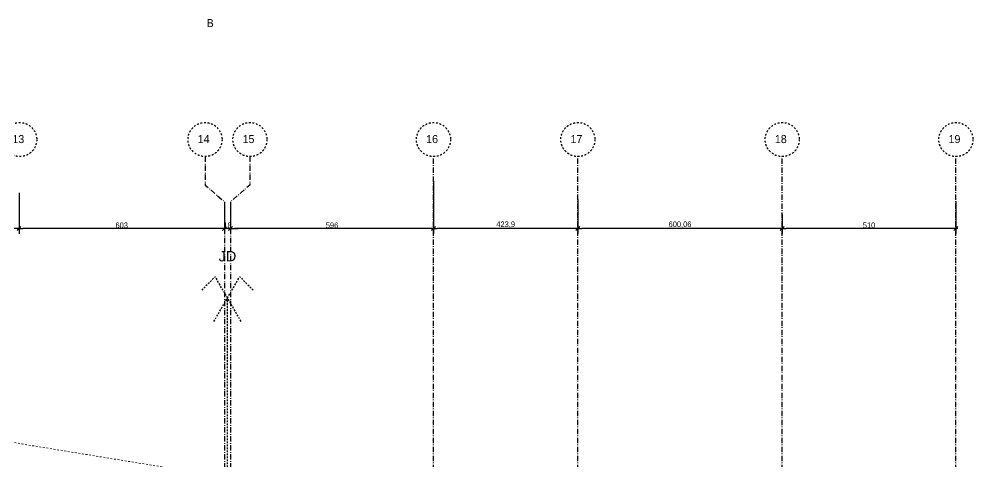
# Model space of a CAD drawing. Header units: centimetres. Extents: x -35664 to 50682, y -23001 to 23705.
# Drawn here: x 9194 to 11995, y -12075 to -10775 of the extents above; entities that cross this region are included whole.
import ezdxf

# ---------------------------------------------------------------- set-up
doc = ezdxf.new("R2010")
doc.units = ezdxf.units.CM
for name, pattern in [('Style de ligne -11', [0.347222, 0.20828, -0.138942]), ('Style de ligne -6', [1.04164, 0.625, -0.20828, 0.06943, -0.13893]), ('VW-01', [0.41656, 0.20828, -0.20828])]:
    doc.linetypes.add(name, pattern=pattern)
doc.layers.get('0').update_dxf_attribs({"color": 252})
for name, color, linetype in [('B Général', 252, 'Continuous'), ('C ANNOTATIONS-cotation', 252, 'Continuous'), ('C ANNOTATIONS-texte', 252, 'Continuous'), ('prlm-Coupe', 252, 'Continuous')]:
    doc.layers.add(name, color=color, linetype=linetype)
doc.styles.add('Arial', font='arial.ttf')
doc.styles.add('Eurostile', font='Eurosti.TTF')
doc.dimstyles.new('Arch', dxfattribs={"dimtxt": 16.471002, "dimasz": 11.224121, "dimexe": 15.875, "dimexo": 7.9375, "dimgap": 0.15875, "dimtad": 1, "dimdec": 1, "dimtxsty": 'Eurostile', "dimblk": 'A 90.VW_SLASH-1', "dimblk1": 'A 90.VW_SLASH-1', "dimblk2": 'A 90.VW_SLASH-1', "dimcen": 0, "dimdle": 7.9375, "dimazin": 0, "dimtfac": 1, "dimtdec": 1, "dimtix": 1, "dimtmove": 0, "dimatfit": 0, "dimldrblk": 'A 90.VW_FILLEDARROW-1', "dimfxl": 1, "dimfrac": 2, "dimtolj": 1, "dimarcsym": 0})

# ---------------------------------------------------------------- blocks, each defined once
blk = doc.blocks.new('B 90.Groupe-519-1')
at = {"layer": 'B Général', "linetype": 'Style de ligne -11', "ltscale": 25.4}
blk.add_line((2145.7, -1173.9), (2145.7, 946.1), dxfattribs=at)
at = {"layer": 'B Général', "linetype": 'Style de ligne -11', "ltscale": 25.4, "flags": 128}
for points in [[(2185.7, 876.8), (2109.7, 1008.4), (2069.7, 968.4)], [(2105.7, 876.8), (2181.7, 1008.4), (2221.7, 968.4)]]:
    blk.add_lwpolyline(points, dxfattribs=at)
at = {"layer": 'B Général', "insert": (2119.8, 1083.6), "char_height": 30.34, "attachment_point": 1, "line_spacing_factor": 0.958078, "style": 'Arial'}
blk.add_mtext('JD', dxfattribs=at)
blk = doc.blocks.new('B 90.VW_SLASH-1')
at = {"linetype": 'ByBlock', "lineweight": -2}
blk.add_line((0.5, 0), (-1, 0), dxfattribs=at)
at = {"linetype": 'Continuous', "lineweight": 20, "flags": 128}
blk.add_lwpolyline([(0.5, 0.5), (-0.5, -0.5)], dxfattribs=at)
blk = doc.blocks.new('*D815')
at = {"layer": 'C ANNOTATIONS-cotation', "linetype": 'Continuous', "lineweight": -2, "transparency": 16777216}
for p, q in [((1385.7, 1263.6), (1385.7, 1134.1)), ((1533.7, 1254.9), (1533.7, 1134.1)), ((1522.4, 1150), (1396.9, 1150))]:
    blk.add_line(p, q, dxfattribs=at)
at = {"layer": 'C ANNOTATIONS-cotation', "lineweight": -2, "transparency": 16777216, "xscale": 11.22412109375, "yscale": 11.22412109375, "zscale": 11.22412109375, "rotation": 180}
blk.add_blockref('B 90.VW_SLASH-1', (1385.7, 1150), dxfattribs=at)
at = {"layer": 'C ANNOTATIONS-cotation', "lineweight": -2, "transparency": 16777216, "xscale": 11.22412109375, "yscale": 11.22412109375, "zscale": 11.22412109375}
blk.add_blockref('B 90.VW_SLASH-1', (1533.7, 1150), dxfattribs=at)
at = {"layer": 'C ANNOTATIONS-cotation', "transparency": 16777216, "insert": (1459.7, 1159.2), "char_height": 16.45, "attachment_point": 5, "style": 'Eurostile'}
blk.add_mtext('\\A1;148', dxfattribs=at)
blk = doc.blocks.new('A 90.VW_FILLEDARROW-1')
at = {"linetype": 'Continuous'}
blk.add_hatch(color=250, dxfattribs=at).paths.add_polyline_path([(-1.41, 0.38), (0, 0), (-1.41, -0.38)])
at = {"linetype": 'Continuous', "flags": 128}
blk.add_lwpolyline([(-1.41, 0.38), (0, 0), (-1.41, -0.38)], close=True, dxfattribs=at)
blk = doc.blocks.new('A 90.VW_SLASH-1')
at = {"linetype": 'ByBlock', "lineweight": -2}
blk.add_line((0.5, 0), (-1, 0), dxfattribs=at)
at = {"linetype": 'Continuous', "lineweight": 20, "flags": 128}
blk.add_lwpolyline([(0.5, 0.5), (-0.5, -0.5)], dxfattribs=at)
blk = doc.blocks.new('*D816')
at = {"layer": 'C ANNOTATIONS-cotation', "linetype": 'Continuous', "lineweight": -2, "transparency": 16777216}
for p, q in [((1533.7, 1254.9), (1533.7, 1134.1)), ((2136.7, 1220.6), (2136.7, 1134.1)), ((2125.4, 1150), (1544.9, 1150))]:
    blk.add_line(p, q, dxfattribs=at)
at = {"layer": 'C ANNOTATIONS-cotation', "lineweight": -2, "transparency": 16777216, "xscale": 11.22412109375, "yscale": 11.22412109375, "zscale": 11.22412109375, "rotation": 180}
blk.add_blockref('B 90.VW_SLASH-1', (1533.7, 1150), dxfattribs=at)
at = {"layer": 'C ANNOTATIONS-cotation', "lineweight": -2, "transparency": 16777216, "xscale": 11.22412109375, "yscale": 11.22412109375, "zscale": 11.22412109375}
blk.add_blockref('B 90.VW_SLASH-1', (2136.7, 1150), dxfattribs=at)
at = {"layer": 'C ANNOTATIONS-cotation', "transparency": 16777216, "insert": (1835.2, 1159.2), "char_height": 16.45, "attachment_point": 5, "style": 'Eurostile'}
blk.add_mtext('\\A1;603', dxfattribs=at)
blk = doc.blocks.new('*D817')
at = {"layer": 'C ANNOTATIONS-cotation', "linetype": 'Continuous', "lineweight": -2, "transparency": 16777216}
for p, q in [((2136.7, 1220.6), (2136.7, 1134.1)), ((2154.7, 1220.6), (2154.7, 1134.1)), ((2125.4, 1150), (2114.2, 1150)), ((2154.7, 1150), (2136.7, 1150)), ((2165.9, 1150), (2177.1, 1150))]:
    blk.add_line(p, q, dxfattribs=at)
at = {"layer": 'C ANNOTATIONS-cotation', "lineweight": -2, "transparency": 16777216, "xscale": 11.22412109375, "yscale": 11.22412109375, "zscale": 11.22412109375}
blk.add_blockref('B 90.VW_SLASH-1', (2136.7, 1150), dxfattribs=at)
at = {"layer": 'C ANNOTATIONS-cotation', "lineweight": -2, "transparency": 16777216, "xscale": 11.22412109375, "yscale": 11.22412109375, "zscale": 11.22412109375, "rotation": 180}
blk.add_blockref('B 90.VW_SLASH-1', (2154.7, 1150), dxfattribs=at)
at = {"layer": 'C ANNOTATIONS-cotation', "transparency": 16777216, "insert": (2145.7, 1159.2), "char_height": 16.45, "attachment_point": 5, "style": 'Eurostile'}
blk.add_mtext('\\A1;18', dxfattribs=at)
blk = doc.blocks.new('*D818')
at = {"layer": 'C ANNOTATIONS-cotation', "linetype": 'Continuous', "lineweight": -2, "transparency": 16777216}
for p, q in [((2750.7, 1289), (2750.7, 1134.1)), ((2154.7, 1220.6), (2154.7, 1134.1)), ((2739.4, 1150), (2165.9, 1150))]:
    blk.add_line(p, q, dxfattribs=at)
at = {"layer": 'C ANNOTATIONS-cotation', "lineweight": -2, "transparency": 16777216, "xscale": 11.22412109375, "yscale": 11.22412109375, "zscale": 11.22412109375, "rotation": 180}
blk.add_blockref('B 90.VW_SLASH-1', (2154.7, 1150), dxfattribs=at)
at = {"layer": 'C ANNOTATIONS-cotation', "lineweight": -2, "transparency": 16777216, "xscale": 11.22412109375, "yscale": 11.22412109375, "zscale": 11.22412109375}
blk.add_blockref('B 90.VW_SLASH-1', (2750.7, 1150), dxfattribs=at)
at = {"layer": 'C ANNOTATIONS-cotation', "transparency": 16777216, "insert": (2452.7, 1159.2), "char_height": 16.45, "attachment_point": 5, "style": 'Eurostile'}
blk.add_mtext('\\A1;596', dxfattribs=at)
blk = doc.blocks.new('*D819')
at = {"layer": 'C ANNOTATIONS-cotation', "linetype": 'Continuous', "lineweight": -2, "transparency": 16777216}
for p, q in [((2750.7, 1289), (2750.7, 1134.1)), ((3174.6, 1234.8), (3174.6, 1134.1)), ((3163.4, 1150), (2761.9, 1150))]:
    blk.add_line(p, q, dxfattribs=at)
at = {"layer": 'C ANNOTATIONS-cotation', "lineweight": -2, "transparency": 16777216, "xscale": 11.22412109375, "yscale": 11.22412109375, "zscale": 11.22412109375, "rotation": 180}
blk.add_blockref('B 90.VW_SLASH-1', (2750.7, 1150), dxfattribs=at)
at = {"layer": 'C ANNOTATIONS-cotation', "lineweight": -2, "transparency": 16777216, "xscale": 11.22412109375, "yscale": 11.22412109375, "zscale": 11.22412109375}
blk.add_blockref('B 90.VW_SLASH-1', (3174.6, 1150), dxfattribs=at)
at = {"layer": 'C ANNOTATIONS-cotation', "transparency": 16777216, "insert": (2962.6, 1160.8), "char_height": 16.45, "attachment_point": 5, "style": 'Eurostile'}
blk.add_mtext('\\A1;423,9', dxfattribs=at)
blk = doc.blocks.new('*D820')
at = {"layer": 'C ANNOTATIONS-cotation', "linetype": 'Continuous', "lineweight": -2, "transparency": 16777216}
for p, q in [((3174.6, 1234.8), (3174.6, 1134.1)), ((3774.6, 1190.6), (3774.6, 1134.1)), ((3763.4, 1150), (3185.8, 1150))]:
    blk.add_line(p, q, dxfattribs=at)
at = {"layer": 'C ANNOTATIONS-cotation', "lineweight": -2, "transparency": 16777216, "xscale": 11.22412109375, "yscale": 11.22412109375, "zscale": 11.22412109375, "rotation": 180}
blk.add_blockref('B 90.VW_SLASH-1', (3174.6, 1150), dxfattribs=at)
at = {"layer": 'C ANNOTATIONS-cotation', "lineweight": -2, "transparency": 16777216, "xscale": 11.22412109375, "yscale": 11.22412109375, "zscale": 11.22412109375}
blk.add_blockref('B 90.VW_SLASH-1', (3774.6, 1150), dxfattribs=at)
at = {"layer": 'C ANNOTATIONS-cotation', "transparency": 16777216, "insert": (3474.6, 1160.8), "char_height": 16.45, "attachment_point": 5, "style": 'Eurostile'}
blk.add_mtext('\\A1;600,06', dxfattribs=at)
blk = doc.blocks.new('*D821')
at = {"layer": 'C ANNOTATIONS-cotation', "linetype": 'Continuous', "lineweight": -2, "transparency": 16777216}
for p, q in [((4284.6, 1230.6), (4284.6, 1134.1)), ((3774.6, 1190.6), (3774.6, 1134.1)), ((4273.4, 1150), (3785.9, 1150))]:
    blk.add_line(p, q, dxfattribs=at)
at = {"layer": 'C ANNOTATIONS-cotation', "lineweight": -2, "transparency": 16777216, "xscale": 11.22412109375, "yscale": 11.22412109375, "zscale": 11.22412109375, "rotation": 180}
blk.add_blockref('B 90.VW_SLASH-1', (3774.6, 1150), dxfattribs=at)
at = {"layer": 'C ANNOTATIONS-cotation', "lineweight": -2, "transparency": 16777216, "xscale": 11.22412109375, "yscale": 11.22412109375, "zscale": 11.22412109375}
blk.add_blockref('B 90.VW_SLASH-1', (4284.6, 1150), dxfattribs=at)
at = {"layer": 'C ANNOTATIONS-cotation', "transparency": 16777216, "insert": (4029.6, 1159.2), "char_height": 16.45, "attachment_point": 5, "style": 'Eurostile'}
blk.add_mtext('\\A1;510', dxfattribs=at)
blk = doc.blocks.new('B 90.axes 2')
at = {"layer": 'B Général', "linetype": 'Style de ligne -6', "ltscale": 25.4}
for p, q in [((2750.672, -1173.93), (2750.672, 1361.07)), ((3174.575, -1173.93), (3174.575, 1361.07)), ((3774.633, -1173.93), (3774.633, 1361.07)), ((4284.633, -1173.93), (4284.633, 1361.07))]:
    blk.add_line(p, q, dxfattribs=at)
at = {"layer": 'B Général', "linetype": 'Style de ligne -6', "ltscale": 25.4, "flags": 128}
for points in [[(2079.747, 1361.07), (2079.747, 1277.57), (2136.672, 1228.57), (2136.672, -1373.93)], [(2211.596, 1361.07), (2211.596, 1277.57), (2154.672, 1228.57), (2154.672, -1373.93)]]:
    blk.add_lwpolyline(points, dxfattribs=at)
at = {"layer": 'B Général', "linetype": 'VW-01', "ltscale": 25.4}
for centre in [(1535.672, 1411.07), (2079.747, 1411.07), (2211.596, 1411.07), (2750.672, 1411.07), (3174.575, 1411.07), (3774.633, 1411.07), (4284.633, 1411.07)]:
    blk.add_circle(centre, 50, dxfattribs=at)
at = {"layer": 'B Général'}
blk.add_blockref('B 90.Groupe-519-1', (0, 0), dxfattribs=at)
at = {"layer": 'B Général', "char_height": 23.4956, "attachment_point": 1, "line_spacing_factor": 0.895453, "style": 'Eurostile'}
for s, insert in [('13', (1514.019, 1424.159)), ('14', (2058.095, 1424.159)), ('15', (2189.944, 1424.159)), ('16', (2729.019, 1424.159)), ('17', (3152.923, 1424.159)), ('18', (3752.98, 1424.159)), ('19', (4262.98, 1424.159))]:
    blk.add_mtext(s, dxfattribs=dict(at, insert=insert))
at = {"layer": 'C ANNOTATIONS-texte', "insert": (2084.528, 1764.714), "char_height": 23.496, "attachment_point": 1, "line_spacing_factor": 0.895453, "style": 'Eurostile'}
blk.add_mtext('B', dxfattribs=at)
at = {"layer": 'C ANNOTATIONS-cotation', "linetype": 'Continuous'}
for base, p1, p2, picture, middle in [((2154.672, 1150), (2750.672, 1296.902), (2154.672, 1228.57), '*D818', (2452.672, 1159.223)), ((2750.672, 1150), (3174.575, 1242.69), (2750.672, 1296.902), '*D819', (2962.623, 1160.79)), ((1385.672, 1150), (1533.672, 1262.82), (1385.672, 1271.57), '*D815', (1459.672, 1159.223)), ((1533.672, 1150), (2136.672, 1228.57), (1533.672, 1262.82), '*D816', (1835.172, 1159.223)), ((3174.575, 1150), (3774.633, 1198.57), (3174.575, 1242.69), '*D820', (3474.604, 1160.79)), ((3774.633, 1150), (4284.633, 1238.57), (3774.633, 1198.57), '*D821', (4029.633, 1159.223)), ((2136.672, 1150), (2154.672, 1228.57), (2136.672, 1228.57), '*D817', (2145.672, 1159.223))]:
    dim = blk.add_linear_dim(base=base, p1=p1, p2=p2, dimstyle='Arch', override={"dimtxt": 16.446886, "dimgap": 1, "dimdec": 2, "dimpost": '<>', "dimtxsty": 'Eurostile', "dimclrd": 256, "dimclre": 256, "dimclrt": 256, "dimtmove": 2, "dimtfill": 0, "dimtfillclr": 0}, dxfattribs=at)
    dim.commit()
    dim.dimension.update_dxf_attribs({"geometry": picture, "text_midpoint": middle})
blk = doc.blocks.new('A$C373B78D5')
at = {"layer": 'B Général', "linetype": 'VW-01', "lineweight": 18, "ltscale": 25.4, "flags": 128}
blk.add_lwpolyline([(-19898.4, 6695.9), (-19477.8, 6678), (-19419.8, 6678), (-18811.7, 6459), (-17388, 6109), (-17092.7, 6083), (-15975.5, 5817), (-15684.2, 5797), (-15459.7, 5736), (-14945.8, 5636), (-13908.7, 5450), (-13283.7, 5348), (-12877.7, 5210), (-12466.6, 5204), (-12263.9, 5176.7), (-12214, 5176.7)], dxfattribs=at)
at = {"layer": 'B Général'}
blk.add_blockref('B 90.axes 2', (-15451.1, 4932.8), dxfattribs=at)

msp = doc.modelspace()

# ---------------------------------------------------------------- block references
at = {"layer": 'prlm-Coupe'}
msp.add_blockref('A$C373B78D5', (23111.623, -17472.851), dxfattribs=at)

doc.saveas('drawing.dxf')
